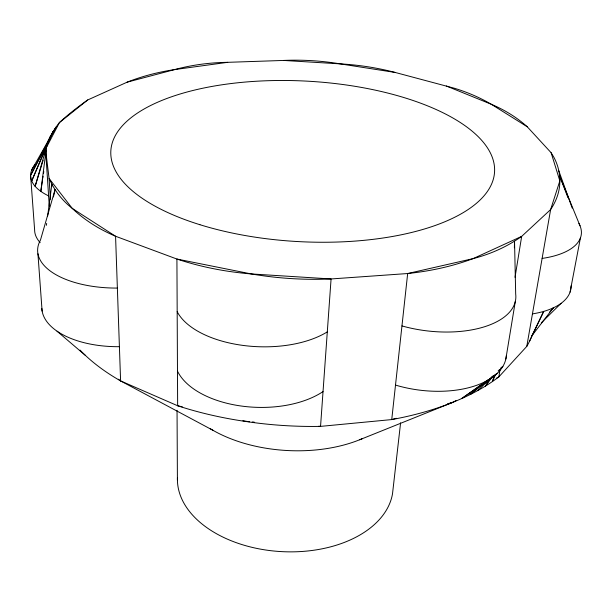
<?xml version="1.0" encoding="UTF-8"?>
<svg xmlns="http://www.w3.org/2000/svg" width="612" height="612" viewBox="0 0 612 612"><rect width="100%" height="100%" fill="white"/><g stroke="black" fill="none" stroke-linecap="round" stroke-linejoin="round"><path stroke-width="0.92" d="M514.378 247.768L514.531 241.136L515.687 294.058A83.966 41.746 6.6 0 1 401.954 325.921M400.6 422.816L392.506 493.83A107.964 68.904 3.1 0 1 278.185 551.397A107.964 68.904 3.1 0 1 177.434 477.865M46.175 149.512L40.82 191.357L42.519 180.05M46.535 146.727L46.772 144.86M46.413 225.3L46.657 223.434M47.652 215.952L51.859 184.189L49.09 178.505L45.533 149.221L59.41 122.591L87.692 99.97L127.151 82.161A246.391 160.612 20 0 1 174.734 69.561A233.065 200.254 35.7 0 1 227.695 62.325L283.57 60.443L340.104 63.862A240.156 192.704 -8.1 0 1 395.123 72.438L454.295 88.227A237.884 178.452 -31 0 1 491.298 104.27A243.079 153.482 -26.3 0 1 527.238 126.768L551.121 152.717L553.715 156.993A250.668 110.971 -14.3 0 1 559.842 180.9A257.338 107.758 1.8 0 1 550.624 209.564L526.787 346.377L498.849 376.877A241.488 122.438 2.8 0 1 452.926 402.283L359.642 439.76M42.802 178.161L43.085 176.279M43.506 173.448L43.789 171.567M500.05 369.472L498.849 376.877L496.347 378.262M515.021 277.335L521.669 236.385L550.624 209.564L559.842 180.9L551.121 152.717M505.841 359.022L515.319 301.41M570.063 292.146L580.436 237.861M53.435 196.957L55.065 189.613L40.446 240.133A81.633 39.015 -1.2 0 0 117.366 288.076M48.463 140.462L35.144 186.316L43.138 160.275M44.791 154.882L46.175 150.391M49.48 139.62L50.582 136.025L31.717 180.938L44.485 151.485M493.815 377.023L492.408 381.536L495.575 374.636M45.234 149.749L46.367 147.155M50.873 136.759L53.122 131.565L30.6 175.392L34.624 229.898A71.688 33.239 -1.3 0 0 40.155 242.612M529.648 340.999L543.701 311.409L531.996 335.59A241.243 122.767 2 0 1 526.787 346.377M30.6 175.392L46.849 144.577M47.728 142.91L49.924 138.74M52.999 132.911L56.067 127.082L31.77 169.868M488.368 381.207L485.461 386.05L492.821 376.288M531.996 335.59L553.355 307.836L549.576 312.158M541.337 322.776L561.097 303.322M478.033 390.395L490.113 378.721M491.451 377.428L492.798 376.128M498.16 370.941L499.507 369.648M500.846 368.348L502.857 366.404L500.723 368.24M475.815 389.66L470.123 394.556L497.372 373.221L489.631 378.721M481.881 384.221L461.746 398.527L489.493 379.233M483.434 383.12L488.078 379.822M80.065 350.095A242.528 128.061 1.3 0 0 120.595 380.916L177.648 405.756A241.954 127.525 2.7 0 0 246.582 421.599A242.123 129.17 3.1 0 0 320.55 426.38L391.741 419.58A241.817 124.611 3.3 0 0 452.926 402.283L456.269 400.432M396.308 418.287L391.741 419.58L407.668 273.533L473.091 258.624L521.669 236.385A286.867 193.109 43.7 0 1 473.091 258.624A270.328 174.351 17.2 0 1 407.668 273.533L331.077 278.957A271.965 195.71 2.5 0 1 251.264 273.939L176.914 259.044L115.569 236.255A275.209 168.277 -23.3 0 1 72.27 208.401A283.914 147.071 -38.7 0 1 51.859 184.189L51.882 186.079M447.448 403.828L452.926 402.283M127.151 82.161L174.734 69.561L227.695 62.325M249.428 421.783L242.857 420.742M252.266 421.966L254.164 422.089M318.653 426.258L320.55 426.38L331.077 278.957L251.264 273.939A276.356 208.876 -9.7 0 1 176.914 259.044L177.648 405.756L182.307 406.827M395.123 72.438L340.104 63.862A235.941 205.15 2.1 0 0 283.57 60.443M446.347 86.009L491.298 104.27L527.238 126.768M118.338 379.203L120.595 380.916L212.884 430.251M57.015 331.199L85.558 355.541M580.008 225.759L559.575 175.805L567.974 197.722M558.817 170.863L572.22 208.111M37.929 253.773L42.113 311.103M49.289 206.236L45.533 149.221A266.396 94.585 -14.2 0 1 59.41 122.591A271.483 50.222 -22.9 0 1 87.692 99.97M50.444 199.359L49.09 178.505L72.27 208.401L115.569 236.255L120.595 380.916M177.044 410.285L177.411 479.762M362.38 438.628A113.778 65.094 3.1 0 1 210.283 428.721M119.401 346.69A79.369 40.92 -1.6 0 1 41.815 308.394M48.608 195.886A73.57 31.48 -0.9 0 1 35.136 164.536M327.298 331.872A86.001 44.492 2.1 0 1 242.696 345.375A86.001 44.492 2.1 0 1 177.174 311.669M578.898 223.457A76.684 34.157 7.6 0 1 542.11 258.417M571.088 285.873A74.679 35.955 8 0 1 532.448 313.887M506.353 355.633A81.564 43.704 7 0 1 395.505 385.078M323.037 391.581A83.469 46.497 2 0 1 240.96 405.986A83.469 46.497 2 0 1 177.472 371.102M199.902 224.703A192.153 80.34 3.1 0 0 494.45 173.28A192.153 80.34 3.1 0 0 213.733 86.124A192.153 80.34 3.1 0 0 199.902 224.703"/></g></svg>
